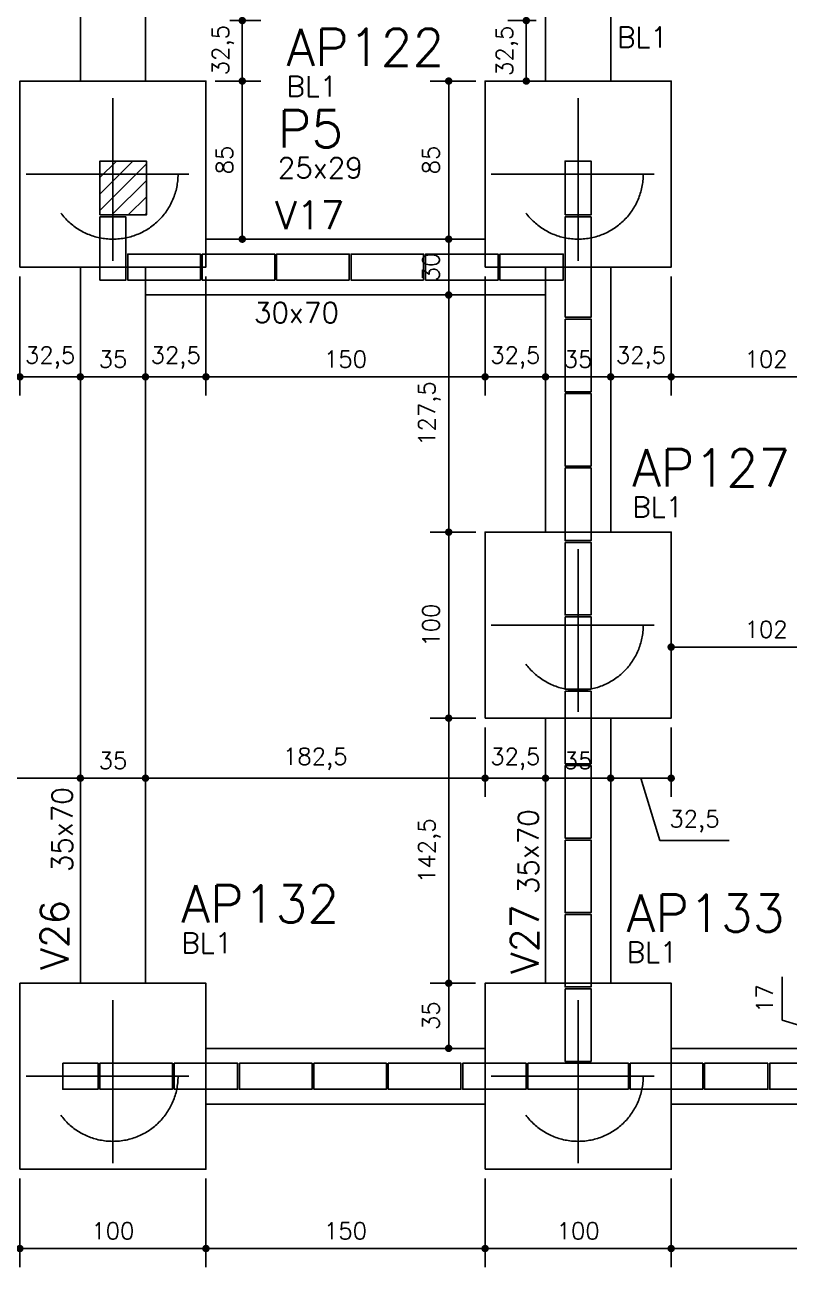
# Model space of a CAD drawing. Extents: x -15987 to 10953, y -16747 to -1189.
# Drawn here: x 1784 to 2195, y -16259 to -15591 of the extents above; entities that cross this region are included whole.
import ezdxf

# ---------------------------------------------------------------- set-up
doc = ezdxf.new("R2010")
doc.units = 0
doc.header["$LTSCALE"] = 25
doc.linetypes.add('ESTILO_TQS_0002', pattern=[0.4, 0.1, -0.3])
for name, color, linetype in [('228', 7, 'Continuous'), ('72', 7, 'Continuous'), ('BLOCO', 3, 'Continuous'), ('COTA', 1, 'Continuous'), ('ESTACA', 1, 'ESTILO_TQS_0002'), ('H5', 1, 'Continuous'), ('P-D', 2, 'Continuous'), ('P-N', 5, 'Continuous'), ('PIL-N', 4, 'Continuous'), ('PROJ', 252, 'Continuous'), ('VIG-D', 2, 'Continuous'), ('VIG-N', 4, 'Continuous'), ('VIGA', 3, 'Continuous')]:
    doc.layers.add(name, color=color, linetype=linetype)
doc.styles.add('COTA', font='romans.shx')
doc.styles.get("Standard").update_dxf_attribs({"font": 'romans.shx'})
doc.dimstyles.new('forma', dxfattribs={"dimscale": 5, "dimtxt": 1.8, "dimasz": 0.8, "dimexe": 2, "dimexo": 1, "dimgap": 1, "dimtad": 1, "dimdec": 1, "dimzin": 9, "dimtxsty": 'COTA', "dimblk1": 'DOT', "dimblk2": 'DOT', "dimsah": 1, "dimcen": 0, "dimdle": 1, "dimclrd": 256, "dimclre": 256, "dimclrt": 2, "dimadec": 0, "dimazin": 0, "dimtfac": 1, "dimtdec": 0, "dimtmove": 0, "dimatfit": 3, "dimfxl": 1, "dimtolj": 1, "dimtzin": 0, "dimarcsym": 0})

# ---------------------------------------------------------------- blocks, each defined once
blk = doc.blocks.new('_EST70')
at = {"layer": 'ESTACA', "linetype": 'ESTILO_TQS_0002'}
for p, q in [((0, -1.333), (0, 1.333)), ((-1.333, 0), (1.333, 0))]:
    blk.add_line(p, q, dxfattribs=at)
blk.add_circle((0, 0), 1, dxfattribs=at)
blk = doc.blocks.new('INFERIOR')
at = {"layer": 'PROJ'}
for points in [[(29029.52, 8047.94), (29029.52, 8076.94), (29043.52, 8076.94), (29043.52, 8047.94), (29029.52, 8047.94)], [(28779.52, 8012.94), (28779.52, 8046.94), (28793.52, 8046.94), (28793.52, 8012.94), (28779.52, 8012.94)], [(29029.52, 7992.94), (29029.52, 8046.94), (29043.52, 8046.94), (29043.52, 7992.94), (29029.52, 7992.94)], [(28833.52, 8012.94), (28794.52, 8012.94), (28794.52, 8026.94), (28833.52, 8026.94), (28833.52, 8012.94)], [(28873.52, 8012.94), (28834.52, 8012.94), (28834.52, 8026.94), (28873.52, 8026.94), (28873.52, 8012.94)], [(28913.52, 8012.94), (28874.52, 8012.94), (28874.52, 8026.94), (28913.52, 8026.94), (28913.52, 8012.94)], [(28953.52, 8012.94), (28914.52, 8012.94), (28914.52, 8026.94), (28953.52, 8026.94), (28953.52, 8012.94)], [(28993.52, 8012.94), (28954.52, 8012.94), (28954.52, 8026.94), (28993.52, 8026.94), (28993.52, 8012.94)], [(28994.52, 8012.94), (29028.52, 8012.94), (29028.52, 8026.94), (28994.52, 8026.94), (28994.52, 8012.94)], [(29029.52, 7991.94), (29029.52, 7952.94), (29043.52, 7952.94), (29043.52, 7991.94), (29029.52, 7991.94)], [(29029.52, 7951.94), (29029.52, 7912.94), (29043.52, 7912.94), (29043.52, 7951.94), (29029.52, 7951.94)], [(29029.52, 7911.94), (29029.52, 7872.94), (29043.52, 7872.94), (29043.52, 7911.94), (29029.52, 7911.94)], [(29029.52, 7871.94), (29029.52, 7832.94), (29043.52, 7832.94), (29043.52, 7871.94), (29029.52, 7871.94)], [(29029.52, 7831.94), (29029.52, 7792.94), (29043.52, 7792.94), (29043.52, 7831.94), (29029.52, 7831.94)], [(29029.52, 7791.94), (29029.52, 7752.94), (29043.52, 7752.94), (29043.52, 7791.94), (29029.52, 7791.94)], [(29029.52, 7751.94), (29029.52, 7712.94), (29043.52, 7712.94), (29043.52, 7751.94), (29029.52, 7751.94)], [(29029.52, 7711.94), (29029.52, 7672.94), (29043.52, 7672.94), (29043.52, 7711.94), (29029.52, 7711.94)], [(29029.52, 7671.94), (29029.52, 7632.94), (29043.52, 7632.94), (29043.52, 7671.94), (29029.52, 7671.94)], [(29029.52, 7631.94), (29029.52, 7592.94), (29043.52, 7592.94), (29043.52, 7631.94), (29029.52, 7631.94)], [(28759.52, 7591.94), (28778.52, 7591.94), (28778.52, 7577.94), (28759.52, 7577.94), (28759.52, 7591.94)], [(28779.52, 7591.94), (28818.52, 7591.94), (28818.52, 7577.94), (28779.52, 7577.94), (28779.52, 7591.94)], [(28819.52, 7591.94), (28853.52, 7591.94), (28853.52, 7577.94), (28819.52, 7577.94), (28819.52, 7591.94)], [(28854.52, 7591.94), (28893.52, 7591.94), (28893.52, 7577.94), (28854.52, 7577.94), (28854.52, 7591.94)], [(28894.52, 7591.94), (28933.52, 7591.94), (28933.52, 7577.94), (28894.52, 7577.94), (28894.52, 7591.94)], [(28934.52, 7591.94), (28973.52, 7591.94), (28973.52, 7577.94), (28934.52, 7577.94), (28934.52, 7591.94)], [(29008.52, 7591.94), (28974.52, 7591.94), (28974.52, 7577.94), (29008.52, 7577.94), (29008.52, 7591.94)], [(29063.52, 7577.94), (29009.52, 7577.94), (29009.52, 7591.94), (29063.52, 7591.94), (29063.52, 7577.94)], [(29064.52, 7591.94), (29103.52, 7591.94), (29103.52, 7577.94), (29064.52, 7577.94), (29064.52, 7591.94)], [(29138.52, 7591.94), (29104.52, 7591.94), (29104.52, 7577.94), (29138.52, 7577.94), (29138.52, 7591.94)], [(29178.52, 7591.94), (29139.52, 7591.94), (29139.52, 7577.94), (29178.52, 7577.94), (29178.52, 7591.94)]]:
    blk.add_lwpolyline(points, dxfattribs=at)
blk = doc.blocks.new('_Dot')
at = {"color": 0, "linetype": 'ByBlock', "lineweight": -2}
blk.add_line((-0.5, 0), (-1, 0), dxfattribs=at)
at = {"color": 0, "linetype": 'ByBlock', "const_width": 0.5}
blk.add_lwpolyline([(-0.25, 0, 1), (0.25, 0, 1)], format="xyb", close=True, dxfattribs=at)
blk = doc.blocks.new('*D125')
at = {"layer": 'COTA', "lineweight": -2, "transparency": 16777216}
for p, q in [((1781.52, -16211.6), (1781.52, -16259.23)), ((1881.52, -16211.6), (1881.52, -16259.23)), ((1785.52, -16249.23), (1877.52, -16249.23))]:
    blk.add_line(p, q, dxfattribs=at)
at = {"layer": 'Defpoints', "color": 0, "transparency": 16777216}
for p in [(1781.52, -16206.6), (1881.52, -16206.6), (1881.52, -16249.23)]:
    blk.add_point(p, dxfattribs=at)
at = {"layer": 'COTA', "lineweight": -2, "transparency": 16777216, "xscale": 4, "yscale": 4, "zscale": 4, "rotation": 180}
blk.add_blockref('_Dot', (1781.52, -16249.23), dxfattribs=at)
at = {"layer": 'COTA', "lineweight": -2, "transparency": 16777216, "xscale": 4, "yscale": 4, "zscale": 4}
blk.add_blockref('_Dot', (1881.52, -16249.23), dxfattribs=at)
at = {"layer": 'COTA', "color": 2, "transparency": 16777216, "insert": (1831.52, -16239.73), "char_height": 9, "attachment_point": 5, "style": 'COTA'}
blk.add_mtext('\\A1;100 ', dxfattribs=at)
blk = doc.blocks.new('*D126')
at = {"layer": 'COTA', "lineweight": -2, "transparency": 16777216}
for p, q in [((1881.52, -16211.6), (1881.52, -16259.23)), ((2031.52, -16211.6), (2031.52, -16259.23)), ((1885.52, -16249.23), (2027.52, -16249.23))]:
    blk.add_line(p, q, dxfattribs=at)
at = {"layer": 'Defpoints', "color": 0, "transparency": 16777216}
for p in [(1881.52, -16206.6), (2031.52, -16206.6), (2031.52, -16249.23)]:
    blk.add_point(p, dxfattribs=at)
at = {"layer": 'COTA', "lineweight": -2, "transparency": 16777216, "xscale": 4, "yscale": 4, "zscale": 4, "rotation": 180}
blk.add_blockref('_Dot', (1881.52, -16249.23), dxfattribs=at)
at = {"layer": 'COTA', "lineweight": -2, "transparency": 16777216, "xscale": 4, "yscale": 4, "zscale": 4}
blk.add_blockref('_Dot', (2031.52, -16249.23), dxfattribs=at)
at = {"layer": 'COTA', "color": 2, "transparency": 16777216, "insert": (1956.52, -16239.73), "char_height": 9, "attachment_point": 5, "style": 'COTA'}
blk.add_mtext('\\A1;150 ', dxfattribs=at)
blk = doc.blocks.new('*D127')
at = {"layer": 'COTA', "lineweight": -2, "transparency": 16777216}
for p, q in [((2031.52, -16211.6), (2031.52, -16259.23)), ((2131.52, -16211.6), (2131.52, -16259.23)), ((2035.52, -16249.23), (2127.52, -16249.23))]:
    blk.add_line(p, q, dxfattribs=at)
at = {"layer": 'Defpoints', "color": 0, "transparency": 16777216}
for p in [(2031.52, -16206.6), (2131.52, -16206.6), (2131.52, -16249.23)]:
    blk.add_point(p, dxfattribs=at)
at = {"layer": 'COTA', "lineweight": -2, "transparency": 16777216, "xscale": 4, "yscale": 4, "zscale": 4, "rotation": 180}
blk.add_blockref('_Dot', (2031.52, -16249.23), dxfattribs=at)
at = {"layer": 'COTA', "lineweight": -2, "transparency": 16777216, "xscale": 4, "yscale": 4, "zscale": 4}
blk.add_blockref('_Dot', (2131.52, -16249.23), dxfattribs=at)
at = {"layer": 'COTA', "color": 2, "transparency": 16777216, "insert": (2081.52, -16239.73), "char_height": 9, "attachment_point": 5, "style": 'COTA'}
blk.add_mtext('\\A1;100 ', dxfattribs=at)
blk = doc.blocks.new('*D128')
at = {"layer": 'COTA', "lineweight": -2, "transparency": 16777216}
for p, q in [((2466.52, -16176.6), (2466.52, -16259.23)), ((2131.52, -16211.6), (2131.52, -16259.23)), ((2135.52, -16249.23), (2462.52, -16249.23))]:
    blk.add_line(p, q, dxfattribs=at)
at = {"layer": 'Defpoints', "color": 0, "transparency": 16777216}
for p in [(2466.52, -16171.6), (2131.52, -16206.6), (2466.52, -16249.23)]:
    blk.add_point(p, dxfattribs=at)
at = {"layer": 'COTA', "lineweight": -2, "transparency": 16777216, "xscale": 4, "yscale": 4, "zscale": 4, "rotation": 180}
blk.add_blockref('_Dot', (2131.52, -16249.23), dxfattribs=at)
at = {"layer": 'COTA', "lineweight": -2, "transparency": 16777216, "xscale": 4, "yscale": 4, "zscale": 4}
blk.add_blockref('_Dot', (2466.52, -16249.23), dxfattribs=at)
at = {"layer": 'COTA', "color": 2, "transparency": 16777216, "insert": (2299.02, -16239.73), "char_height": 9, "attachment_point": 5, "style": 'COTA'}
blk.add_mtext('\\A1;335 ', dxfattribs=at)
blk = doc.blocks.new('*D151')
at = {"layer": 'COTA', "lineweight": -2, "transparency": 16777216}
for p, q in [((1781.52, -15726.6), (1781.52, -15790.62)), ((1814.02, -15726.6), (1814.02, -15790.62)), ((1785.52, -15780.62), (1810.02, -15780.62))]:
    blk.add_line(p, q, dxfattribs=at)
at = {"layer": 'Defpoints', "color": 0, "transparency": 16777216}
for p in [(1781.52, -15721.6), (1814.02, -15721.6), (1814.02, -15780.62)]:
    blk.add_point(p, dxfattribs=at)
at = {"layer": 'COTA', "lineweight": -2, "transparency": 16777216, "xscale": 4, "yscale": 4, "zscale": 4, "rotation": 180}
blk.add_blockref('_Dot', (1781.52, -15780.62), dxfattribs=at)
at = {"layer": 'COTA', "lineweight": -2, "transparency": 16777216, "xscale": 4, "yscale": 4, "zscale": 4}
blk.add_blockref('_Dot', (1814.02, -15780.62), dxfattribs=at)
at = {"layer": 'COTA', "color": 2, "transparency": 16777216, "insert": (1797.77, -15770.26), "char_height": 9, "attachment_point": 5, "style": 'COTA'}
blk.add_mtext('\\A1;32,5 ', dxfattribs=at)
blk = doc.blocks.new('*D152')
at = {"layer": 'COTA', "lineweight": -2, "transparency": 16777216}
for p, q in [((1814.02, -15726.6), (1814.02, -15790.62)), ((1849.02, -15726.6), (1849.02, -15790.62)), ((1818.02, -15780.62), (1845.02, -15780.62))]:
    blk.add_line(p, q, dxfattribs=at)
at = {"layer": 'Defpoints', "color": 0, "transparency": 16777216}
for p in [(1814.02, -15721.6), (1849.02, -15721.6), (1849.02, -15780.62)]:
    blk.add_point(p, dxfattribs=at)
at = {"layer": 'COTA', "lineweight": -2, "transparency": 16777216, "xscale": 4, "yscale": 4, "zscale": 4, "rotation": 180}
blk.add_blockref('_Dot', (1814.02, -15780.62), dxfattribs=at)
at = {"layer": 'COTA', "lineweight": -2, "transparency": 16777216, "xscale": 4, "yscale": 4, "zscale": 4}
blk.add_blockref('_Dot', (1849.02, -15780.62), dxfattribs=at)
at = {"layer": 'COTA', "color": 2, "transparency": 16777216, "insert": (1831.52, -15771.12), "char_height": 9, "attachment_point": 5, "style": 'COTA'}
blk.add_mtext('\\A1;35 ', dxfattribs=at)
blk = doc.blocks.new('*D153')
at = {"layer": 'COTA', "lineweight": -2, "transparency": 16777216}
for p, q in [((1849.02, -15726.6), (1849.02, -15790.62)), ((1881.52, -15726.6), (1881.52, -15790.62)), ((1853.02, -15780.62), (1877.52, -15780.62))]:
    blk.add_line(p, q, dxfattribs=at)
at = {"layer": 'Defpoints', "color": 0, "transparency": 16777216}
for p in [(1849.02, -15721.6), (1881.52, -15721.6), (1881.52, -15780.62)]:
    blk.add_point(p, dxfattribs=at)
at = {"layer": 'COTA', "lineweight": -2, "transparency": 16777216, "xscale": 4, "yscale": 4, "zscale": 4, "rotation": 180}
blk.add_blockref('_Dot', (1849.02, -15780.62), dxfattribs=at)
at = {"layer": 'COTA', "lineweight": -2, "transparency": 16777216, "xscale": 4, "yscale": 4, "zscale": 4}
blk.add_blockref('_Dot', (1881.52, -15780.62), dxfattribs=at)
at = {"layer": 'COTA', "color": 2, "transparency": 16777216, "insert": (1865.27, -15770.26), "char_height": 9, "attachment_point": 5, "style": 'COTA'}
blk.add_mtext('\\A1;32,5 ', dxfattribs=at)
blk = doc.blocks.new('*D154')
at = {"layer": 'COTA', "lineweight": -2, "transparency": 16777216}
for p, q in [((1881.52, -15726.6), (1881.52, -15790.62)), ((2031.52, -15726.6), (2031.52, -15790.62)), ((1885.52, -15780.62), (2027.52, -15780.62))]:
    blk.add_line(p, q, dxfattribs=at)
at = {"layer": 'Defpoints', "color": 0, "transparency": 16777216}
for p in [(1881.52, -15721.6), (2031.52, -15721.6), (2031.52, -15780.62)]:
    blk.add_point(p, dxfattribs=at)
at = {"layer": 'COTA', "lineweight": -2, "transparency": 16777216, "xscale": 4, "yscale": 4, "zscale": 4, "rotation": 180}
blk.add_blockref('_Dot', (1881.52, -15780.62), dxfattribs=at)
at = {"layer": 'COTA', "lineweight": -2, "transparency": 16777216, "xscale": 4, "yscale": 4, "zscale": 4}
blk.add_blockref('_Dot', (2031.52, -15780.62), dxfattribs=at)
at = {"layer": 'COTA', "color": 2, "transparency": 16777216, "insert": (1956.52, -15771.12), "char_height": 9, "attachment_point": 5, "style": 'COTA'}
blk.add_mtext('\\A1;150 ', dxfattribs=at)
blk = doc.blocks.new('*D155')
at = {"layer": 'COTA', "lineweight": -2, "transparency": 16777216}
for p, q in [((2031.52, -15726.6), (2031.52, -15790.62)), ((2064.02, -15726.6), (2064.02, -15790.62)), ((2035.52, -15780.62), (2060.02, -15780.62))]:
    blk.add_line(p, q, dxfattribs=at)
at = {"layer": 'Defpoints', "color": 0, "transparency": 16777216}
for p in [(2031.52, -15721.6), (2064.02, -15721.6), (2064.02, -15780.62)]:
    blk.add_point(p, dxfattribs=at)
at = {"layer": 'COTA', "lineweight": -2, "transparency": 16777216, "xscale": 4, "yscale": 4, "zscale": 4, "rotation": 180}
blk.add_blockref('_Dot', (2031.52, -15780.62), dxfattribs=at)
at = {"layer": 'COTA', "lineweight": -2, "transparency": 16777216, "xscale": 4, "yscale": 4, "zscale": 4}
blk.add_blockref('_Dot', (2064.02, -15780.62), dxfattribs=at)
at = {"layer": 'COTA', "color": 2, "transparency": 16777216, "insert": (2047.77, -15770.26), "char_height": 9, "attachment_point": 5, "style": 'COTA'}
blk.add_mtext('\\A1;32,5 ', dxfattribs=at)
blk = doc.blocks.new('*D156')
at = {"layer": 'COTA', "lineweight": -2, "transparency": 16777216}
for p, q in [((2064.02, -15726.6), (2064.02, -15790.62)), ((2099.02, -15726.6), (2099.02, -15790.62)), ((2068.02, -15780.62), (2095.02, -15780.62))]:
    blk.add_line(p, q, dxfattribs=at)
at = {"layer": 'Defpoints', "color": 0, "transparency": 16777216}
for p in [(2064.02, -15721.6), (2099.02, -15721.6), (2099.02, -15780.62)]:
    blk.add_point(p, dxfattribs=at)
at = {"layer": 'COTA', "lineweight": -2, "transparency": 16777216, "xscale": 4, "yscale": 4, "zscale": 4, "rotation": 180}
blk.add_blockref('_Dot', (2064.02, -15780.62), dxfattribs=at)
at = {"layer": 'COTA', "lineweight": -2, "transparency": 16777216, "xscale": 4, "yscale": 4, "zscale": 4}
blk.add_blockref('_Dot', (2099.02, -15780.62), dxfattribs=at)
at = {"layer": 'COTA', "color": 2, "transparency": 16777216, "insert": (2081.52, -15771.12), "char_height": 9, "attachment_point": 5, "style": 'COTA'}
blk.add_mtext('\\A1;35 ', dxfattribs=at)
blk = doc.blocks.new('*D157')
at = {"layer": 'COTA', "lineweight": -2, "transparency": 16777216}
for p, q in [((2099.02, -15726.6), (2099.02, -15790.62)), ((2131.52, -15726.6), (2131.52, -15790.62)), ((2103.02, -15780.62), (2127.52, -15780.62))]:
    blk.add_line(p, q, dxfattribs=at)
at = {"layer": 'Defpoints', "color": 0, "transparency": 16777216}
for p in [(2099.02, -15721.6), (2131.52, -15721.6), (2131.52, -15780.62)]:
    blk.add_point(p, dxfattribs=at)
at = {"layer": 'COTA', "lineweight": -2, "transparency": 16777216, "xscale": 4, "yscale": 4, "zscale": 4, "rotation": 180}
blk.add_blockref('_Dot', (2099.02, -15780.62), dxfattribs=at)
at = {"layer": 'COTA', "lineweight": -2, "transparency": 16777216, "xscale": 4, "yscale": 4, "zscale": 4}
blk.add_blockref('_Dot', (2131.52, -15780.62), dxfattribs=at)
at = {"layer": 'COTA', "color": 2, "transparency": 16777216, "insert": (2115.27, -15770.26), "char_height": 9, "attachment_point": 5, "style": 'COTA'}
blk.add_mtext('\\A1;32,5 ', dxfattribs=at)
blk = doc.blocks.new('*D158')
at = {"layer": 'COTA', "lineweight": -2, "transparency": 16777216}
for p, q in [((2131.52, -15726.6), (2131.52, -15790.62)), ((2233.52, -15775.62), (2233.52, -15770.62)), ((2135.52, -15780.62), (2229.52, -15780.62))]:
    blk.add_line(p, q, dxfattribs=at)
at = {"layer": 'Defpoints', "color": 0, "transparency": 16777216}
for p in [(2131.52, -15721.6), (2233.52, -15780.62), (2233.52, -15780.62)]:
    blk.add_point(p, dxfattribs=at)
at = {"layer": 'COTA', "lineweight": -2, "transparency": 16777216, "xscale": 4, "yscale": 4, "zscale": 4, "rotation": 180}
blk.add_blockref('_Dot', (2131.52, -15780.62), dxfattribs=at)
at = {"layer": 'COTA', "lineweight": -2, "transparency": 16777216, "xscale": 4, "yscale": 4, "zscale": 4}
blk.add_blockref('_Dot', (2233.52, -15780.62), dxfattribs=at)
at = {"layer": 'COTA', "color": 2, "transparency": 16777216, "insert": (2182.52, -15771.12), "char_height": 9, "attachment_point": 5, "style": 'COTA'}
blk.add_mtext('\\A1;102 ', dxfattribs=at)
blk = doc.blocks.new('*D217')
at = {"layer": 'COTA', "lineweight": -2, "transparency": 16777216}
for p, q in [((2191.23, -16126.5), (2191.23, -16103.21)), ((2213.23, -16120.6), (2213.23, -16116.6)), ((2213.23, -16133.1), (2191.23, -16126.5)), ((2228.52, -16124.6), (2203.23, -16124.6)), ((2213.23, -16141.6), (2213.23, -16124.6)), ((2213.23, -16141.6), (2213.23, -16124.6)), ((2228.52, -16141.6), (2203.23, -16141.6)), ((2213.23, -16145.6), (2213.23, -16149.6))]:
    blk.add_line(p, q, dxfattribs=at)
at = {"layer": 'Defpoints', "color": 0, "transparency": 16777216}
for p in [(2213.23, -16124.6), (2233.52, -16124.6), (2233.52, -16141.6)]:
    blk.add_point(p, dxfattribs=at)
at = {"layer": 'COTA', "lineweight": -2, "transparency": 16777216, "xscale": 4, "yscale": 4, "zscale": 4}
for p, rotation in [((2213.23, -16124.6), 270), ((2213.23, -16141.6), 90)]:
    blk.add_blockref('_Dot', p, dxfattribs=dict(at, rotation=rotation))
at = {"layer": 'COTA', "color": 2, "transparency": 16777216, "insert": (2181.73, -16114.85), "char_height": 9, "attachment_point": 5, "rotation": 90, "style": 'COTA'}
blk.add_mtext('\\A1;17 ', dxfattribs=at)
blk = doc.blocks.new('*D265')
at = {"layer": 'COTA', "lineweight": -2, "transparency": 16777216}
for p, q in [((2026.42, -16106.6), (2001.96, -16106.6)), ((2011.96, -16137.6), (2011.96, -16110.6)), ((2026.42, -16141.6), (2001.96, -16141.6))]:
    blk.add_line(p, q, dxfattribs=at)
at = {"layer": 'Defpoints', "color": 0, "transparency": 16777216}
for p in [(2011.96, -16106.6), (2031.42, -16106.6), (2031.42, -16141.6)]:
    blk.add_point(p, dxfattribs=at)
at = {"layer": 'COTA', "lineweight": -2, "transparency": 16777216, "xscale": 4, "yscale": 4, "zscale": 4}
for p, rotation in [((2011.96, -16106.6), 90), ((2011.96, -16141.6), 270)]:
    blk.add_blockref('_Dot', p, dxfattribs=dict(at, rotation=rotation))
at = {"layer": 'COTA', "color": 2, "transparency": 16777216, "insert": (2002.46, -16124.1), "char_height": 9, "attachment_point": 5, "rotation": 90, "style": 'COTA'}
blk.add_mtext('\\A1;35 ', dxfattribs=at)
blk = doc.blocks.new('*D266')
at = {"layer": 'COTA', "lineweight": -2, "transparency": 16777216}
for p, q in [((2026.52, -15964.1), (2001.96, -15964.1)), ((2011.96, -16102.6), (2011.96, -15968.1)), ((2026.42, -16106.6), (2001.96, -16106.6))]:
    blk.add_line(p, q, dxfattribs=at)
at = {"layer": 'Defpoints', "color": 0, "transparency": 16777216}
for p in [(2011.96, -15964.1), (2031.52, -15964.1), (2031.42, -16106.6)]:
    blk.add_point(p, dxfattribs=at)
at = {"layer": 'COTA', "lineweight": -2, "transparency": 16777216, "xscale": 4, "yscale": 4, "zscale": 4}
for p, rotation in [((2011.96, -15964.1), 90), ((2011.96, -16106.6), 270)]:
    blk.add_blockref('_Dot', p, dxfattribs=dict(at, rotation=rotation))
at = {"layer": 'COTA', "color": 2, "transparency": 16777216, "insert": (2001.6, -16035.35), "char_height": 9, "attachment_point": 5, "rotation": 90, "style": 'COTA'}
blk.add_mtext('\\A1;142,5 ', dxfattribs=at)
blk = doc.blocks.new('*D267')
at = {"layer": 'COTA', "lineweight": -2, "transparency": 16777216}
for p, q in [((2026.52, -15864.1), (2001.96, -15864.1)), ((2011.96, -15960.1), (2011.96, -15868.1)), ((2026.52, -15964.1), (2001.96, -15964.1))]:
    blk.add_line(p, q, dxfattribs=at)
at = {"layer": 'Defpoints', "color": 0, "transparency": 16777216}
for p in [(2011.96, -15864.1), (2031.52, -15864.1), (2031.52, -15964.1)]:
    blk.add_point(p, dxfattribs=at)
at = {"layer": 'COTA', "lineweight": -2, "transparency": 16777216, "xscale": 4, "yscale": 4, "zscale": 4}
for p, rotation in [((2011.96, -15864.1), 90), ((2011.96, -15964.1), 270)]:
    blk.add_blockref('_Dot', p, dxfattribs=dict(at, rotation=rotation))
at = {"layer": 'COTA', "color": 2, "transparency": 16777216, "insert": (2002.46, -15914.1), "char_height": 9, "attachment_point": 5, "rotation": 90, "style": 'COTA'}
blk.add_mtext('\\A1;100 ', dxfattribs=at)
blk = doc.blocks.new('*D268')
at = {"layer": 'COTA', "lineweight": -2, "transparency": 16777216}
for p, q in [((2011.96, -15860.1), (2011.96, -15740.6)), ((2016.96, -15736.6), (2021.96, -15736.6)), ((2026.52, -15864.1), (2001.96, -15864.1))]:
    blk.add_line(p, q, dxfattribs=at)
at = {"layer": 'Defpoints', "color": 0, "transparency": 16777216}
for p in [(2011.96, -15736.6), (2011.96, -15736.6), (2031.52, -15864.1)]:
    blk.add_point(p, dxfattribs=at)
at = {"layer": 'COTA', "lineweight": -2, "transparency": 16777216, "xscale": 4, "yscale": 4, "zscale": 4}
for p, rotation in [((2011.96, -15736.6), 90), ((2011.96, -15864.1), 270)]:
    blk.add_blockref('_Dot', p, dxfattribs=dict(at, rotation=rotation))
at = {"layer": 'COTA', "color": 2, "transparency": 16777216, "insert": (2001.6, -15800.35), "char_height": 9, "attachment_point": 5, "rotation": 90, "style": 'COTA'}
blk.add_mtext('\\A1;127,5 ', dxfattribs=at)
blk = doc.blocks.new('*D269')
at = {"layer": 'COTA', "lineweight": -2, "transparency": 16777216}
for p, q in [((2016.96, -15706.6), (2021.96, -15706.6)), ((2011.96, -15732.6), (2011.96, -15710.6)), ((2016.96, -15736.6), (2021.96, -15736.6))]:
    blk.add_line(p, q, dxfattribs=at)
at = {"layer": 'Defpoints', "color": 0, "transparency": 16777216}
for p in [(2011.96, -15706.6), (2011.96, -15706.6), (2011.96, -15736.6)]:
    blk.add_point(p, dxfattribs=at)
at = {"layer": 'COTA', "lineweight": -2, "transparency": 16777216, "xscale": 4, "yscale": 4, "zscale": 4}
for p, rotation in [((2011.96, -15706.6), 90), ((2011.96, -15736.6), 270)]:
    blk.add_blockref('_Dot', p, dxfattribs=dict(at, rotation=rotation))
at = {"layer": 'COTA', "color": 2, "transparency": 16777216, "insert": (2002.46, -15721.6), "char_height": 9, "attachment_point": 5, "rotation": 90, "style": 'COTA'}
blk.add_mtext('\\A1;30 ', dxfattribs=at)
blk = doc.blocks.new('*D270')
at = {"layer": 'COTA', "lineweight": -2, "transparency": 16777216}
for p, q in [((2026.52, -15621.6), (2001.96, -15621.6)), ((2011.96, -15702.6), (2011.96, -15625.6)), ((2016.96, -15706.6), (2021.96, -15706.6))]:
    blk.add_line(p, q, dxfattribs=at)
at = {"layer": 'Defpoints', "color": 0, "transparency": 16777216}
for p in [(2011.96, -15621.6), (2031.52, -15621.6), (2011.96, -15706.6)]:
    blk.add_point(p, dxfattribs=at)
at = {"layer": 'COTA', "lineweight": -2, "transparency": 16777216, "xscale": 4, "yscale": 4, "zscale": 4}
for p, rotation in [((2011.96, -15621.6), 90), ((2011.96, -15706.6), 270)]:
    blk.add_blockref('_Dot', p, dxfattribs=dict(at, rotation=rotation))
at = {"layer": 'COTA', "color": 2, "transparency": 16777216, "insert": (2002.46, -15664.1), "char_height": 9, "attachment_point": 5, "rotation": 90, "style": 'COTA'}
blk.add_mtext('\\A1;85 ', dxfattribs=at)
blk = doc.blocks.new('*D271')
at = {"layer": 'COTA', "lineweight": -2, "transparency": 16777216}
for p, q in [((2059.02, -15589.08), (2043.66, -15589.08)), ((2053.66, -15617.6), (2053.66, -15593.08)), ((2059.02, -15621.6), (2043.66, -15621.6))]:
    blk.add_line(p, q, dxfattribs=at)
at = {"layer": 'Defpoints', "color": 0, "transparency": 16777216}
for p in [(2053.66, -15589.08), (2064.02, -15589.08), (2064.02, -15621.6)]:
    blk.add_point(p, dxfattribs=at)
at = {"layer": 'COTA', "lineweight": -2, "transparency": 16777216, "xscale": 4, "yscale": 4, "zscale": 4}
for p, rotation in [((2053.66, -15589.08), 90), ((2053.66, -15621.6), 270)]:
    blk.add_blockref('_Dot', p, dxfattribs=dict(at, rotation=rotation))
at = {"layer": 'COTA', "color": 2, "transparency": 16777216, "insert": (2043.3, -15605.34), "char_height": 9, "attachment_point": 5, "rotation": 90, "style": 'COTA'}
blk.add_mtext('\\A1;32,5 ', dxfattribs=at)
blk = doc.blocks.new('*D361')
at = {"layer": 'COTA', "lineweight": -2, "transparency": 16777216}
for p, q in [((2131.52, -15959.1), (2131.52, -15915.88)), ((2135.52, -15925.88), (2229.52, -15925.88)), ((2233.52, -15926.52), (2233.52, -15935.88))]:
    blk.add_line(p, q, dxfattribs=at)
at = {"layer": 'Defpoints', "color": 0, "transparency": 16777216}
for p in [(2233.52, -15921.52), (2233.52, -15925.88), (2131.52, -15964.1)]:
    blk.add_point(p, dxfattribs=at)
at = {"layer": 'COTA', "lineweight": -2, "transparency": 16777216, "xscale": 4, "yscale": 4, "zscale": 4, "rotation": 180}
blk.add_blockref('_Dot', (2131.52, -15925.88), dxfattribs=at)
at = {"layer": 'COTA', "lineweight": -2, "transparency": 16777216, "xscale": 4, "yscale": 4, "zscale": 4}
blk.add_blockref('_Dot', (2233.52, -15925.88), dxfattribs=at)
at = {"layer": 'COTA', "color": 2, "transparency": 16777216, "insert": (2182.52, -15916.38), "char_height": 9, "attachment_point": 5, "style": 'COTA'}
blk.add_mtext('\\A1;102 ', dxfattribs=at)
blk = doc.blocks.new('*D380')
at = {"layer": 'COTA', "lineweight": -2, "transparency": 16777216}
for p, q in [((1529.02, -15974.1), (1529.02, -16006.38)), ((1814.02, -15991.38), (1814.02, -15986.38)), ((1533.02, -15996.38), (1810.02, -15996.38))]:
    blk.add_line(p, q, dxfattribs=at)
at = {"layer": 'Defpoints', "color": 0, "transparency": 16777216}
for p in [(1529.02, -15969.1), (1814.02, -15996.38), (1814.02, -15996.38)]:
    blk.add_point(p, dxfattribs=at)
at = {"layer": 'COTA', "lineweight": -2, "transparency": 16777216, "xscale": 4, "yscale": 4, "zscale": 4, "rotation": 180}
blk.add_blockref('_Dot', (1529.02, -15996.38), dxfattribs=at)
at = {"layer": 'COTA', "lineweight": -2, "transparency": 16777216, "xscale": 4, "yscale": 4, "zscale": 4}
blk.add_blockref('_Dot', (1814.02, -15996.38), dxfattribs=at)
at = {"layer": 'COTA', "color": 2, "transparency": 16777216, "insert": (1671.52, -15986.88), "char_height": 9, "attachment_point": 5, "style": 'COTA'}
blk.add_mtext('\\A1;285 ', dxfattribs=at)
blk = doc.blocks.new('*D381')
at = {"layer": 'COTA', "lineweight": -2, "transparency": 16777216}
for p, q in [((1814.02, -15991.38), (1814.02, -15986.38)), ((1849.02, -15991.38), (1849.02, -15986.38)), ((1818.02, -15996.38), (1845.02, -15996.38))]:
    blk.add_line(p, q, dxfattribs=at)
at = {"layer": 'Defpoints', "color": 0, "transparency": 16777216}
for p in [(1814.02, -15996.38), (1849.02, -15996.38), (1849.02, -15996.38)]:
    blk.add_point(p, dxfattribs=at)
at = {"layer": 'COTA', "lineweight": -2, "transparency": 16777216, "xscale": 4, "yscale": 4, "zscale": 4, "rotation": 180}
blk.add_blockref('_Dot', (1814.02, -15996.38), dxfattribs=at)
at = {"layer": 'COTA', "lineweight": -2, "transparency": 16777216, "xscale": 4, "yscale": 4, "zscale": 4}
blk.add_blockref('_Dot', (1849.02, -15996.38), dxfattribs=at)
at = {"layer": 'COTA', "color": 2, "transparency": 16777216, "insert": (1831.52, -15986.88), "char_height": 9, "attachment_point": 5, "style": 'COTA'}
blk.add_mtext('\\A1;35 ', dxfattribs=at)
blk = doc.blocks.new('*D382')
at = {"layer": 'COTA', "lineweight": -2, "transparency": 16777216}
for p, q in [((2031.52, -15969.1), (2031.52, -16006.38)), ((1849.02, -15991.38), (1849.02, -15986.38)), ((1853.02, -15996.38), (2027.52, -15996.38))]:
    blk.add_line(p, q, dxfattribs=at)
at = {"layer": 'Defpoints', "color": 0, "transparency": 16777216}
for p in [(2031.52, -15964.1), (1849.02, -15996.38), (2031.52, -15996.38)]:
    blk.add_point(p, dxfattribs=at)
at = {"layer": 'COTA', "lineweight": -2, "transparency": 16777216, "xscale": 4, "yscale": 4, "zscale": 4, "rotation": 180}
blk.add_blockref('_Dot', (1849.02, -15996.38), dxfattribs=at)
at = {"layer": 'COTA', "lineweight": -2, "transparency": 16777216, "xscale": 4, "yscale": 4, "zscale": 4}
blk.add_blockref('_Dot', (2031.52, -15996.38), dxfattribs=at)
at = {"layer": 'COTA', "color": 2, "transparency": 16777216, "insert": (1940.27, -15986.03), "char_height": 9, "attachment_point": 5, "style": 'COTA'}
blk.add_mtext('\\A1;182,5 ', dxfattribs=at)
blk = doc.blocks.new('*D383')
at = {"layer": 'COTA', "lineweight": -2, "transparency": 16777216}
for p, q in [((2031.52, -15969.1), (2031.52, -16006.38)), ((2064.02, -15969.1), (2064.02, -16006.38)), ((2035.52, -15996.38), (2060.02, -15996.38))]:
    blk.add_line(p, q, dxfattribs=at)
at = {"layer": 'Defpoints', "color": 0, "transparency": 16777216}
for p in [(2031.52, -15964.1), (2064.02, -15964.1), (2064.02, -15996.38)]:
    blk.add_point(p, dxfattribs=at)
at = {"layer": 'COTA', "lineweight": -2, "transparency": 16777216, "xscale": 4, "yscale": 4, "zscale": 4, "rotation": 180}
blk.add_blockref('_Dot', (2031.52, -15996.38), dxfattribs=at)
at = {"layer": 'COTA', "lineweight": -2, "transparency": 16777216, "xscale": 4, "yscale": 4, "zscale": 4}
blk.add_blockref('_Dot', (2064.02, -15996.38), dxfattribs=at)
at = {"layer": 'COTA', "color": 2, "transparency": 16777216, "insert": (2047.77, -15986.03), "char_height": 9, "attachment_point": 5, "style": 'COTA'}
blk.add_mtext('\\A1;32,5 ', dxfattribs=at)
blk = doc.blocks.new('*D384')
at = {"layer": 'COTA', "lineweight": -2, "transparency": 16777216}
for p, q in [((2064.02, -15969.1), (2064.02, -16006.38)), ((2099.02, -15969.1), (2099.02, -16006.38)), ((2068.02, -15996.38), (2095.02, -15996.38))]:
    blk.add_line(p, q, dxfattribs=at)
at = {"layer": 'Defpoints', "color": 0, "transparency": 16777216}
for p in [(2064.02, -15964.1), (2099.02, -15964.1), (2099.02, -15996.38)]:
    blk.add_point(p, dxfattribs=at)
at = {"layer": 'COTA', "lineweight": -2, "transparency": 16777216, "xscale": 4, "yscale": 4, "zscale": 4, "rotation": 180}
blk.add_blockref('_Dot', (2064.02, -15996.38), dxfattribs=at)
at = {"layer": 'COTA', "lineweight": -2, "transparency": 16777216, "xscale": 4, "yscale": 4, "zscale": 4}
blk.add_blockref('_Dot', (2099.02, -15996.38), dxfattribs=at)
at = {"layer": 'COTA', "color": 2, "transparency": 16777216, "insert": (2081.52, -15986.88), "char_height": 9, "attachment_point": 5, "style": 'COTA'}
blk.add_mtext('\\A1;35 ', dxfattribs=at)
blk = doc.blocks.new('*D385')
at = {"layer": 'COTA', "lineweight": -2, "transparency": 16777216}
for p, q in [((2099.02, -15969.1), (2099.02, -16006.38)), ((2131.52, -15969.1), (2131.52, -16006.38)), ((2103.02, -15996.38), (2127.52, -15996.38)), ((2115.27, -15996.38), (2125.34, -16029.95)), ((2125.34, -16029.95), (2162.77, -16029.95))]:
    blk.add_line(p, q, dxfattribs=at)
at = {"layer": 'Defpoints', "color": 0, "transparency": 16777216}
for p in [(2099.02, -15964.1), (2131.52, -15964.1), (2131.52, -15996.38)]:
    blk.add_point(p, dxfattribs=at)
at = {"layer": 'COTA', "lineweight": -2, "transparency": 16777216, "xscale": 4, "yscale": 4, "zscale": 4, "rotation": 180}
blk.add_blockref('_Dot', (2099.02, -15996.38), dxfattribs=at)
at = {"layer": 'COTA', "lineweight": -2, "transparency": 16777216, "xscale": 4, "yscale": 4, "zscale": 4}
blk.add_blockref('_Dot', (2131.52, -15996.38), dxfattribs=at)
at = {"layer": 'COTA', "color": 2, "transparency": 16777216, "insert": (2144.05, -16019.6), "char_height": 9, "attachment_point": 5, "style": 'COTA'}
blk.add_mtext('\\A1;32,5 ', dxfattribs=at)
blk = doc.blocks.new('*D484')
at = {"layer": 'COTA', "lineweight": -2, "transparency": 16777216}
for p, q in [((1886.52, -15621.6), (1911.04, -15621.6)), ((1901.04, -15702.6), (1901.04, -15625.6)), ((1886.52, -15706.6), (1911.04, -15706.6))]:
    blk.add_line(p, q, dxfattribs=at)
at = {"layer": 'Defpoints', "color": 0, "transparency": 16777216}
for p in [(1881.52, -15621.6), (1901.04, -15621.6), (1881.52, -15706.6)]:
    blk.add_point(p, dxfattribs=at)
at = {"layer": 'COTA', "lineweight": -2, "transparency": 16777216, "xscale": 4, "yscale": 4, "zscale": 4}
for p, rotation in [((1901.04, -15621.6), 90), ((1901.04, -15706.6), 270)]:
    blk.add_blockref('_Dot', p, dxfattribs=dict(at, rotation=rotation))
at = {"layer": 'COTA', "color": 2, "transparency": 16777216, "insert": (1891.54, -15664.1), "char_height": 9, "attachment_point": 5, "rotation": 90, "style": 'COTA'}
blk.add_mtext('\\A1;85 ', dxfattribs=at)
blk = doc.blocks.new('*D485')
at = {"layer": 'COTA', "lineweight": -2, "transparency": 16777216}
for p, q in [((1894.26, -15589.08), (1911.04, -15589.08)), ((1901.04, -15617.6), (1901.04, -15593.08)), ((1886.52, -15621.6), (1911.04, -15621.6))]:
    blk.add_line(p, q, dxfattribs=at)
at = {"layer": 'Defpoints', "color": 0, "transparency": 16777216}
for p in [(1889.26, -15589.08), (1901.04, -15589.08), (1881.52, -15621.6)]:
    blk.add_point(p, dxfattribs=at)
at = {"layer": 'COTA', "lineweight": -2, "transparency": 16777216, "xscale": 4, "yscale": 4, "zscale": 4}
for p, rotation in [((1901.04, -15589.08), 90), ((1901.04, -15621.6), 270)]:
    blk.add_blockref('_Dot', p, dxfattribs=dict(at, rotation=rotation))
at = {"layer": 'COTA', "color": 2, "transparency": 16777216, "insert": (1890.68, -15604.96), "char_height": 9, "attachment_point": 5, "rotation": 90, "style": 'COTA'}
blk.add_mtext('\\A1;32,5 ', dxfattribs=at)

msp = doc.modelspace()

# ---------------------------------------------------------------- hatches: boundary and pattern name
at = {"layer": 'H5'}
h = msp.add_hatch(dxfattribs=at)
h.set_pattern_fill('ANSI31', color=256, scale=50, style=0)
h.set_pattern_definition([(45, (199.517, -15044.5974), (-4.419417, 4.419417), [])])
h.paths.add_polyline_path([(1824.52, -15693.6), (1849.52, -15693.6), (1849.52, -15664.6), (1824.52, -15664.6)])

# ---------------------------------------------------------------- linework, layer by layer
at = {"layer": 'BLOCO', "linetype": 'Continuous'}
for points in [[(1781.52, -15721.6), (1881.52, -15721.6), (1881.52, -15621.6), (1781.52, -15621.6), (1781.52, -15721.6)], [(2031.52, -15721.6), (2131.52, -15721.6), (2131.52, -15621.6), (2031.52, -15621.6), (2031.52, -15721.6)], [(2031.52, -15964.1), (2131.52, -15964.1), (2131.52, -15864.1), (2031.52, -15864.1), (2031.52, -15964.1)], [(1781.52, -16206.6), (1881.52, -16206.6), (1881.52, -16106.6), (1781.52, -16106.6), (1781.52, -16206.6)], [(2031.52, -16206.6), (2131.52, -16206.6), (2131.52, -16106.6), (2031.52, -16106.6), (2031.52, -16206.6)]]:
    msp.add_lwpolyline(points, dxfattribs=at)
at = {"layer": 'P-N', "linetype": 'Continuous'}
msp.add_lwpolyline([(1824.52, -15693.6), (1849.52, -15693.6), (1849.52, -15664.6), (1824.52, -15664.6), (1824.52, -15693.6)], dxfattribs=at)
at = {"layer": 'VIGA'}
for p, q in [((1814.02, -15556.6), (1814.02, -15621.6)), ((1849.02, -15621.6), (1849.02, -15556.6)), ((2064.02, -15556.6), (2064.02, -15621.6)), ((2099.02, -15621.6), (2099.02, -15556.6)), ((2031.52, -15706.6), (1881.52, -15706.6)), ((1814.02, -15721.6), (1814.02, -16106.6)), ((1849.02, -15736.6), (1849.02, -15721.6)), ((2064.02, -15721.6), (2064.02, -15736.6)), ((2099.02, -15864.1), (2099.02, -15721.6)), ((1849.02, -16106.6), (1849.02, -15736.6)), ((1849.02, -15736.6), (2064.02, -15736.6)), ((2064.02, -15736.6), (2064.02, -15864.1)), ((2064.02, -15964.1), (2064.02, -16106.6)), ((2099.02, -16106.6), (2099.02, -15964.1)), ((2031.52, -16141.6), (1881.52, -16141.6)), ((2233.52, -16141.6), (2131.52, -16141.6)), ((1881.52, -16171.6), (2031.52, -16171.6)), ((2131.52, -16171.6), (2246.02, -16171.6))]:
    msp.add_line(p, q, dxfattribs=at)

# ---------------------------------------------------------------- block references
at = {"layer": '228', "linetype": 'Continuous', "xscale": 35, "yscale": 35}
for p in [(1831.52, -15671.6), (2081.52, -15671.6), (2081.52, -15914.1), (1831.52, -16156.6), (2081.52, -16156.6)]:
    msp.add_blockref('_EST70', p, dxfattribs=at)
at = {"layer": 'COTA'}
msp.add_blockref('INFERIOR', (-26955.01, -23741.54), dxfattribs=at)

# ---------------------------------------------------------------- texts
at = {"layer": '72', "linetype": 'Continuous'}
for s, p in [('AP122', (1924.77, -15613.45)), ('AP127', (2110.59, -15839.57)), ('AP132', (1868.3, -16073.93)), ('AP133', (2107.56, -16078.93))]:
    msp.add_text(s, height=20, dxfattribs=at).set_placement(p)
at = {"layer": 'P-D', "linetype": 'Continuous'}
for s, p in [('BL1', (2102.4, -15603.52)), ('BL1', (1924.77, -15629.95)), ('25x29', (1920.09, -15673.76)), ('BL1', (2110.59, -15856.07)), ('BL1', (1868.3, -16090.43)), ('BL1', (2107.56, -16095.43))]:
    msp.add_text(s, height=11, dxfattribs=at).set_placement(p)
at = {"layer": 'PIL-N', "linetype": 'Continuous'}
msp.add_text('P5', height=20, dxfattribs=at).set_placement((1920.09, -15657.26))
at = {"layer": 'VIG-D', "linetype": 'Continuous'}
msp.add_text('30x70', height=11, dxfattribs=at).set_placement((1907.3, -15751.58))
for p in [(1809.77, -16046.89), (2060.27, -16058.75)]:
    msp.add_text('35x70', height=11, rotation=90, dxfattribs=at).set_placement(p)
at = {"layer": 'VIG-N', "linetype": 'Continuous'}
msp.add_text('V17', height=15, dxfattribs=at).set_placement((1918.69, -15701.16))
for s, p in [('V26', (1807.67, -16099.28)), ('V27', (2060.27, -16101.51))]:
    msp.add_text(s, height=15, rotation=90, dxfattribs=at).set_placement(p)

# ---------------------------------------------------------------- dimensions: what is measured, and where the dimension line sits
at = {"layer": 'COTA'}
for base, p1, p2, override, picture, middle in [((1901.04, -15589.08), (1881.52, -15621.6), (1889.26, -15589.08), {"dimpost": ' ', "dimtmove": 1}, '*D485', (1901.04, -15604.96)), ((2053.66, -15589.08), (2064.02, -15621.6), (2064.02, -15589.08), {"dimpost": ' '}, '*D271', (2053.66, -15605.34))]:
    dim = msp.add_linear_dim(base=base, p1=p1, p2=p2, angle=90, dimstyle='forma', override=override, dxfattribs=at)
    dim.commit()
    dim.dimension.update_dxf_attribs({"geometry": picture, "text_midpoint": middle, "dimtype": 128})
for base, p1, p2, override, picture, middle in [((1901.04, -15621.6), (1881.52, -15706.6), (1881.52, -15621.6), {"dimpost": ' '}, '*D484', (1891.54, -15664.1)), ((2011.96, -15621.6), (2011.96, -15706.6), (2031.52, -15621.6), {"dimpost": ' ', "dimtmove": 1}, '*D270', (2002.46, -15664.1)), ((2011.96, -15706.6), (2011.96, -15736.6), (2011.96, -15706.6), {"dimpost": ' ', "dimtmove": 1}, '*D269', (2002.46, -15721.6)), ((2011.96, -15736.6), (2031.52, -15864.1), (2011.96, -15736.6), {"dimpost": ' ', "dimtmove": 1}, '*D268', (2001.6, -15800.35)), ((2011.96, -15864.1), (2031.52, -15964.1), (2031.52, -15864.1), {"dimpost": ' ', "dimtmove": 1}, '*D267', (2002.46, -15914.1)), ((2011.96, -15964.1), (2031.42, -16106.6), (2031.52, -15964.1), {"dimpost": ' ', "dimtmove": 1}, '*D266', (2001.6, -16035.35)), ((2011.96, -16106.6), (2031.42, -16141.6), (2031.42, -16106.6), {"dimpost": ' '}, '*D265', (2002.46, -16124.1)), ((2213.23, -16124.6), (2233.52, -16141.6), (2233.52, -16124.6), {"dimpost": ' ', "dimtmove": 1}, '*D217', (2181.73, -16121.5))]:
    dim = msp.add_linear_dim(base=base, p1=p1, p2=p2, angle=90, dimstyle='forma', override=override, dxfattribs=at)
    dim.commit()
    dim.dimension.update_dxf_attribs({"geometry": picture, "text_midpoint": middle})
for base, p1, p2, picture, middle in [((1814.02, -15780.62), (1781.52, -15721.6), (1814.02, -15721.6), '*D151', (1797.77, -15780.62)), ((1881.52, -15780.62), (1849.02, -15721.6), (1881.52, -15721.6), '*D153', (1865.27, -15780.62)), ((2064.02, -15780.62), (2031.52, -15721.6), (2064.02, -15721.6), '*D155', (2047.77, -15780.62)), ((2131.52, -15780.62), (2099.02, -15721.6), (2131.52, -15721.6), '*D157', (2115.27, -15780.62)), ((2064.02, -15996.38), (2031.52, -15964.1), (2064.02, -15964.1), '*D383', (2047.77, -15996.38))]:
    dim = msp.add_linear_dim(base=base, p1=p1, p2=p2, dimstyle='forma', override={"dimpost": ' ', "dimtmove": 1}, dxfattribs=at)
    dim.commit()
    dim.dimension.update_dxf_attribs({"geometry": picture, "text_midpoint": middle, "dimtype": 128})
for base, p1, p2, override, picture, middle in [((1849.02, -15780.62), (1814.02, -15721.6), (1849.02, -15721.6), {"dimpost": ' ', "dimtmove": 1}, '*D152', (1831.52, -15771.12)), ((2031.52, -15780.62), (1881.52, -15721.6), (2031.52, -15721.6), {"dimpost": ' ', "dimtmove": 1}, '*D154', (1956.52, -15771.12)), ((2099.02, -15780.62), (2064.02, -15721.6), (2099.02, -15721.6), {"dimpost": ' ', "dimtmove": 1}, '*D156', (2081.52, -15771.12)), ((2233.52, -15780.62), (2131.52, -15721.6), (2233.52, -15780.62), {"dimpost": ' ', "dimtmove": 1}, '*D158', (2182.52, -15771.12)), ((2233.52, -15925.88), (2131.52, -15964.1), (2233.52, -15921.52), {"dimpost": ' '}, '*D361', (2182.52, -15916.38)), ((2031.52, -15996.38), (1849.02, -15996.38), (2031.52, -15964.1), {"dimpost": ' ', "dimtmove": 1}, '*D382', (1940.27, -15986.03)), ((2099.02, -15996.38), (2064.02, -15964.1), (2099.02, -15964.1), {"dimpost": ' ', "dimtmove": 1}, '*D384', (2081.52, -15986.88)), ((2131.52, -15996.38), (2099.02, -15964.1), (2131.52, -15964.1), {"dimpost": ' ', "dimtmove": 1}, '*D385', (2130.34, -16019.6)), ((1814.02, -15996.38), (1529.02, -15969.1), (1814.02, -15996.38), {"dimpost": ' ', "dimtmove": 1}, '*D380', (1671.52, -15986.88)), ((1849.02, -15996.38), (1814.02, -15996.38), (1849.02, -15996.38), {"dimpost": ' ', "dimtmove": 1}, '*D381', (1831.52, -15986.88)), ((2466.52, -16249.23), (2131.52, -16206.6), (2466.52, -16171.6), {"dimpost": ' ', "dimtmove": 1}, '*D128', (2299.02, -16239.73)), ((1881.52, -16249.23), (1781.52, -16206.6), (1881.52, -16206.6), {"dimpost": ' ', "dimtmove": 1}, '*D125', (1831.52, -16239.73)), ((2031.52, -16249.23), (1881.52, -16206.6), (2031.52, -16206.6), {"dimpost": ' ', "dimtmove": 1}, '*D126', (1956.52, -16239.73)), ((2131.52, -16249.23), (2031.52, -16206.6), (2131.52, -16206.6), {"dimpost": ' ', "dimtmove": 1}, '*D127', (2081.52, -16239.73))]:
    dim = msp.add_linear_dim(base=base, p1=p1, p2=p2, dimstyle='forma', override=override, dxfattribs=at)
    dim.commit()
    dim.dimension.update_dxf_attribs({"geometry": picture, "text_midpoint": middle})

doc.saveas('drawing.dxf')
